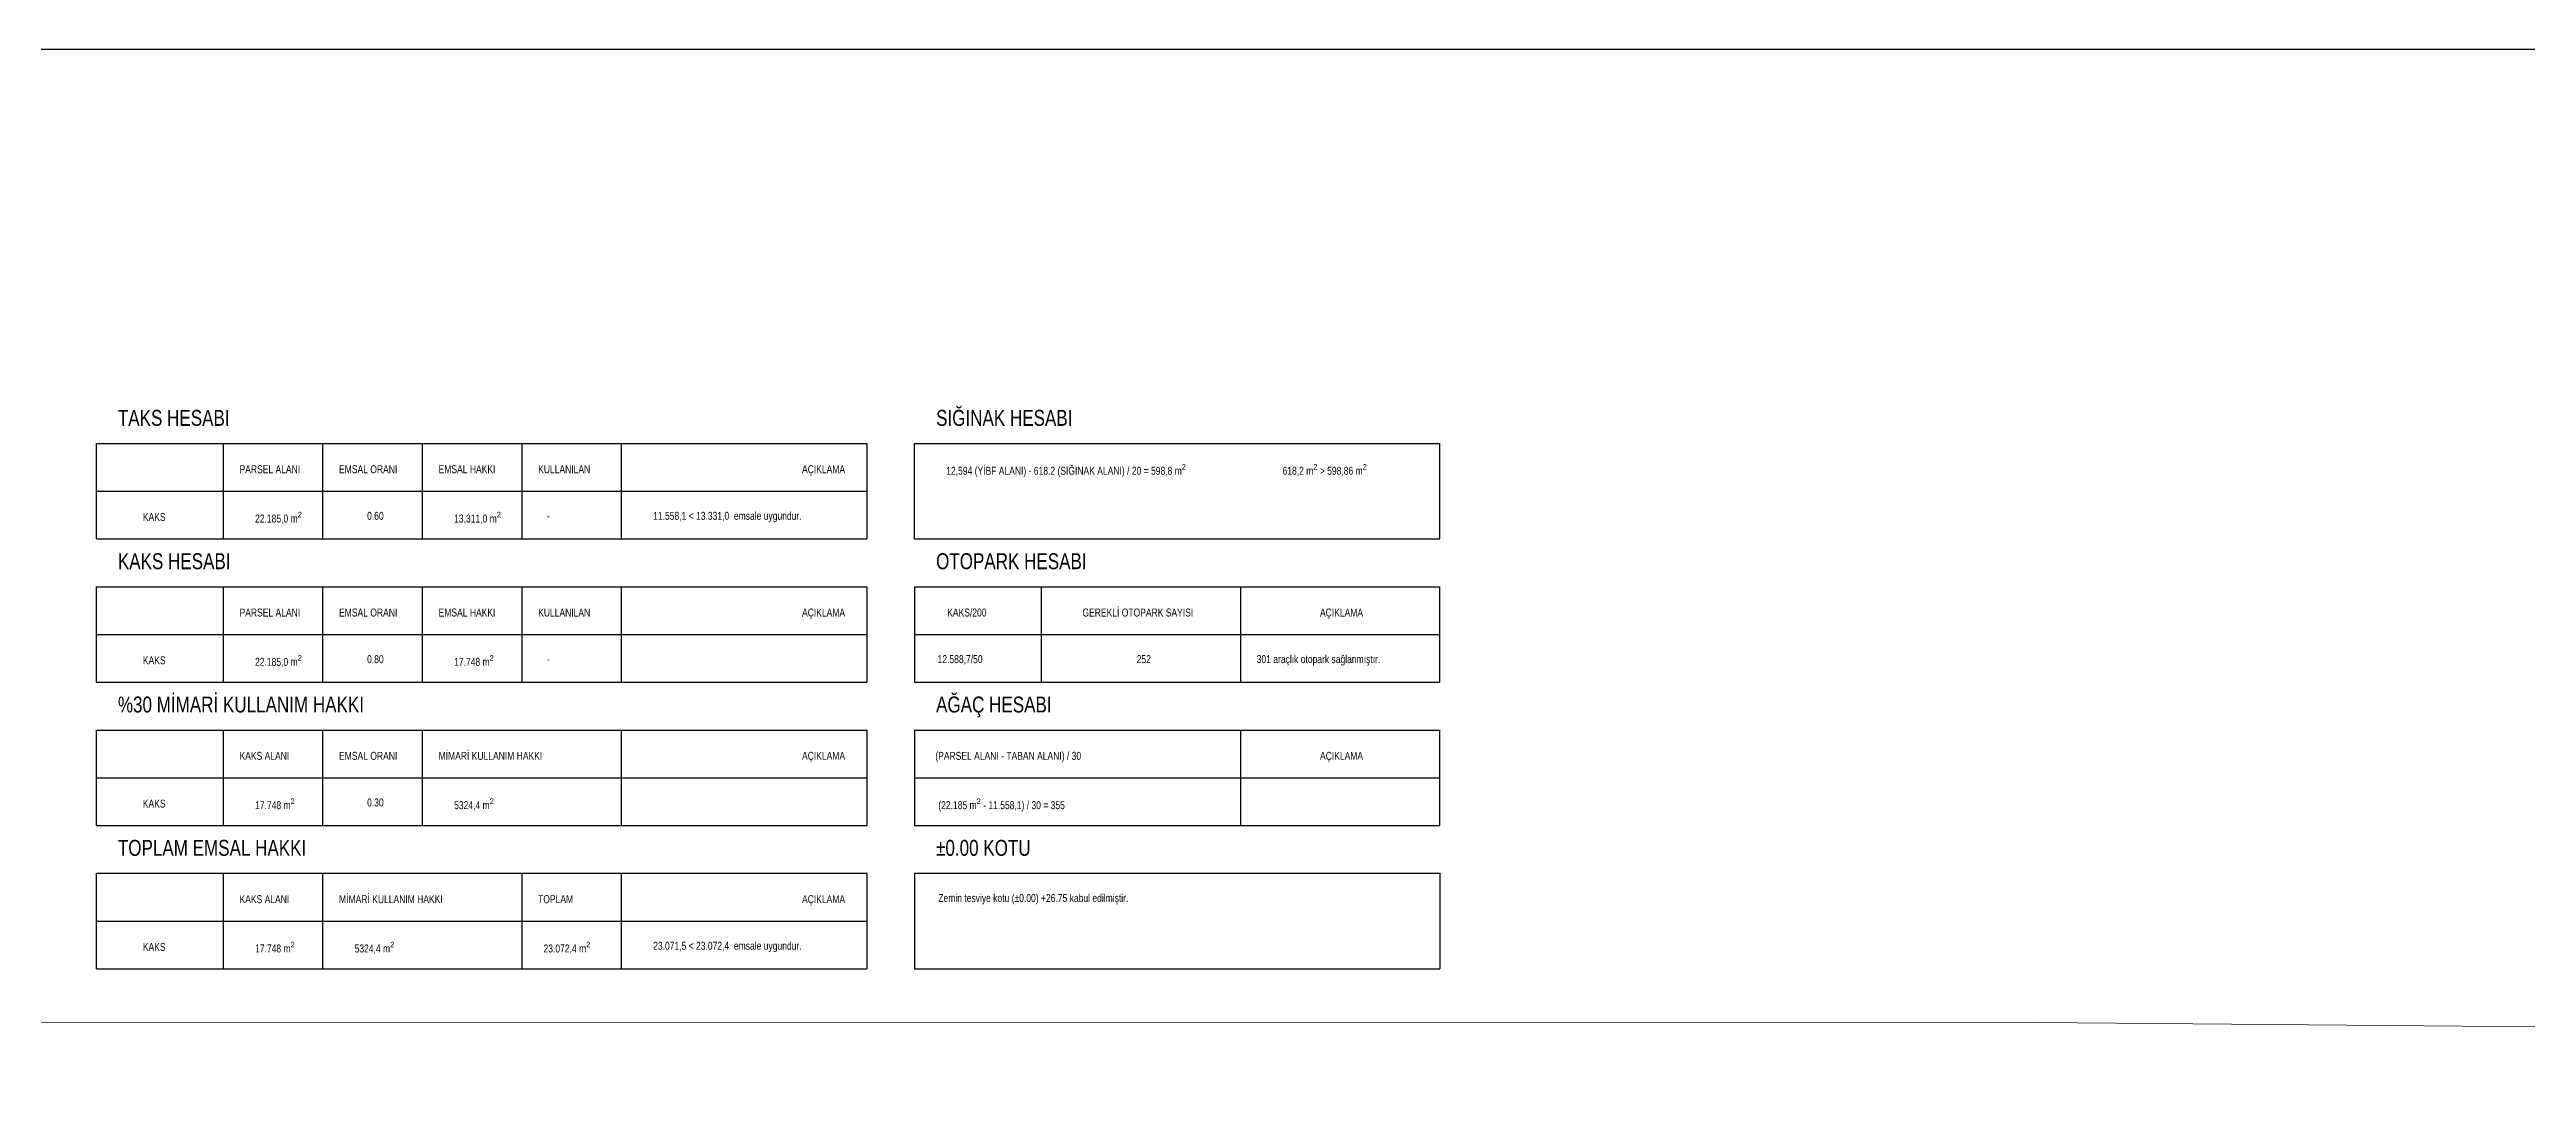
# Model space of a CAD drawing. Header units: centimetres. Extents: x 26200 to 113000, y -600 to 9300.
# Drawn here: x 35890 to 42112, y 6670 to 9300 of the extents above; entities that cross this region are included whole.
import ezdxf

# ---------------------------------------------------------------- set-up
doc = ezdxf.new("R2010")
doc.units = ezdxf.units.CM
for name, color, linetype in [('A-ANNO-TEXT', 8, 'Continuous'), ('A-ANNO-TTBL', 8, 'Continuous'), ('L-SITE-CURB', 8, 'Continuous'), ('ROTAS-PAFTA', 144, 'Continuous')]:
    doc.layers.add(name, color=color, linetype=linetype)
doc.styles.add('Fields_100', font='act_simplex.shx', dxfattribs={"width": 0.8, "height": 20})
doc.styles.add('Fields_200', font='act_simplex.shx', dxfattribs={"width": 0.8, "height": 40})

msp = doc.modelspace()

# ---------------------------------------------------------------- linework, layer by layer
at = {"layer": 'A-ANNO-TTBL'}
for p, q in [((36007.9, 8070.7), (36007.9, 8310.7)), ((38062.9, 8070.7), (38062.9, 8310.7)), ((39382.1, 8070.7), (39382.1, 8310.7)), ((36007.9, 7710.7), (36007.9, 7950.7)), ((38062.9, 7950.7), (38062.9, 7710.7)), ((36007.9, 7350.7), (36007.9, 7590.7)), ((38062.9, 7590.7), (38062.9, 7350.7)), ((36007.9, 6990.7), (36007.9, 7230.7)), ((38062.9, 7230.7), (38062.9, 6990.7)), ((39382.1, 7230.7), (39382.1, 6990.7))]:
    msp.add_line(p, q, dxfattribs=at)
for points in [[(36007.9, 8310.7), (37942.9, 8310.7)], [(36327, 8070.7), (36327, 8310.7)], [(36577, 8070.7), (36577, 8310.7)], [(36827, 8070.7), (36827, 8310.7)], [(37077, 8070.7), (37077, 8310.7)], [(37327, 8070.7), (37327, 8310.7)], [(37942.9, 8310.7), (37942.9, 8070.7)], [(38062.9, 8310.7), (39382.1, 8310.7)], [(36007.9, 8190.7), (37942.9, 8190.7)], [(36007.9, 8070.7), (37942.9, 8070.7)], [(38062.9, 8070.7), (39382.1, 8070.7)], [(36007.9, 7950.7), (37942.9, 7950.7)], [(36327, 7710.7), (36327, 7950.7)], [(36577, 7710.7), (36577, 7950.7)], [(36827, 7710.7), (36827, 7950.7)], [(37077, 7710.7), (37077, 7950.7)], [(37327, 7710.7), (37327, 7950.7)], [(37942.9, 7950.7), (37942.9, 7710.7)], [(38062.9, 7950.7), (39382.1, 7950.7)], [(38382.1, 7710.7), (38382.1, 7950.7)], [(38882.1, 7710.7), (38882.1, 7950.7)], [(39382.1, 7710.7), (39382.1, 7950.7)], [(36007.9, 7830.7), (37942.9, 7830.7)], [(38062.9, 7830.7), (39382.1, 7830.7)], [(36007.9, 7710.7), (37942.9, 7710.7)], [(38062.9, 7710.7), (39382.1, 7710.7)], [(38062.9, 7710.7), (39382.1, 7710.7)], [(36007.9, 7590.7), (37942.9, 7590.7)], [(36327, 7350.7), (36327, 7590.7)], [(36577, 7350.7), (36577, 7590.7)], [(36827, 7350.7), (36827, 7590.7)], [(37327, 7350.7), (37327, 7590.7)], [(37942.9, 7590.7), (37942.9, 7350.7)], [(38062.9, 7590.7), (39382.1, 7590.7)], [(38882.1, 7350.7), (38882.1, 7590.7)], [(39382.1, 7350.7), (39382.1, 7590.7)], [(36007.9, 7470.7), (37942.9, 7470.7)], [(38062.9, 7470.7), (39382.1, 7470.7)], [(36007.9, 7350.7), (37942.9, 7350.7)], [(38062.9, 7350.7), (39382.1, 7350.7)], [(36007.9, 7230.7), (37942.9, 7230.7)], [(36327, 6990.7), (36327, 7230.7)], [(36577, 6990.7), (36577, 7230.7)], [(37077, 6990.7), (37077, 7230.7)], [(37327, 6990.7), (37327, 7230.7)], [(37942.9, 7230.7), (37942.9, 6990.7)], [(38062.9, 7230.7), (39382.1, 7230.7)], [(36007.9, 7110.7), (37942.9, 7110.7)], [(36007.9, 6990.7), (37942.9, 6990.7)], [(38062.9, 6990.7), (39382.1, 6990.7)]]:
    msp.add_lwpolyline(points, dxfattribs=at)
at = {"layer": 'L-SITE-CURB', "lineweight": 0}
for p, q in [((28732.8, 6855.7), (40790, 6856.4)), ((40790, 6856.4), (43365.5, 6835.5))]:
    msp.add_line(p, q, dxfattribs=at)
at = {"layer": 'ROTAS-PAFTA'}
msp.add_lwpolyline([(28500, -600), (44000, -600), (44000, 9300), (28500, 9300)], close=True, dxfattribs=at)

# ---------------------------------------------------------------- texts
at = {"layer": 'A-ANNO-TEXT', "width": 0.8}
for s, height, style, p in [('SIĞINAK HESABI', 40, 'Fields_200', (38117, 8354.7)), ('TAKS HESABI', 40, 'Fields_200', (36061.9, 8354.7)), ('PARSEL ALANI', 20, 'Fields_100', (36367.5, 8235.8)), ('EMSAL ORANI', 20, 'Fields_100', (36617.5, 8235.8)), ('EMSAL HAKKI', 20, 'Fields_100', (36867.5, 8235.8)), ('KULLANILAN', 20, 'Fields_100', (37117.5, 8235.8)), ('AÇIKLAMA', 20, 'Fields_100', (37780.3, 8235.8)), ('KAKS', 20, 'Fields_100', (36124.7, 8115.8)), ('KAKS HESABI', 40, 'Fields_200', (36061.9, 7994.7)), ('OTOPARK HESABI', 40, 'Fields_200', (38117, 7994.7)), ('GEREKLİ OTOPARK SAYISI', 20, 'Fields_100', (38484.6, 7875.8)), ('PARSEL ALANI', 20, 'Fields_100', (36367.5, 7875.8)), ('EMSAL ORANI', 20, 'Fields_100', (36617.5, 7875.8)), ('EMSAL HAKKI', 20, 'Fields_100', (36867.5, 7875.8)), ('KULLANILAN', 20, 'Fields_100', (37117.5, 7875.8)), ('AÇIKLAMA', 20, 'Fields_100', (37780.3, 7875.8)), ('KAKS/200', 20, 'Fields_100', (38145, 7875.8)), ('AÇIKLAMA', 20, 'Fields_100', (39081.3, 7875.8)), ('KAKS', 20, 'Fields_100', (36124.7, 7755.8)), ('%%%30 MİMARİ KULLANIM HAKKI', 40, 'Fields_200', (36061.9, 7634.7)), ('AĞAÇ HESABI', 40, 'Fields_200', (38117, 7634.7)), ('KAKS ALANI', 20, 'Fields_100', (36367.5, 7515.8)), ('EMSAL ORANI', 20, 'Fields_100', (36617.5, 7515.8)), ('MİMARİ KULLANIM HAKKI', 20, 'Fields_100', (36867.5, 7515.8)), ('AÇIKLAMA', 20, 'Fields_100', (37780.3, 7515.8)), ('(PARSEL ALANI - TABAN ALANI) / 30', 20, 'Fields_100', (38115.1, 7515.8)), ('AÇIKLAMA', 20, 'Fields_100', (39081.3, 7515.8)), ('KAKS', 20, 'Fields_100', (36124.7, 7395.8)), ('TOPLAM EMSAL HAKKI', 40, 'Fields_200', (36061.9, 7274.7)), ('%%P0.00 KOTU ', 40, 'Fields_200', (38117, 7274.7)), ('KAKS ALANI', 20, 'Fields_100', (36367.5, 7155.8)), ('MİMARİ KULLANIM HAKKI', 20, 'Fields_100', (36617.5, 7155.8)), ('TOPLAM', 20, 'Fields_100', (37117.5, 7155.8)), ('AÇIKLAMA', 20, 'Fields_100', (37780.3, 7155.8)), ('KAKS', 20, 'Fields_100', (36124.7, 7035.8))]:
    msp.add_text(s, height=height, dxfattribs=dict(at, style=style)).set_placement(p)
at = {"layer": 'A-ANNO-TEXT', "char_height": 20, "attachment_point": 1, "style": 'Fields_100'}
for s, width, insert in [('\\A1;12,594 (YİBF ALANI) - 618.2 (SIĞINAK ALANI) / 20 = 598,8 m{\\H0.7x;\\S2^ ;}', 1122.18, (38142.5, 8258.7)), ('\\A1;618,2 m{\\H0.7x;\\S2^ ;} > 598,86 m{\\H0.7x;\\S2^ ;}', 347.907, (38987.2, 8258.7)), ('\\A1;22.185,0 m{\\H0.7x;\\S2^ ;}', 246.364, (36406.5, 8138.7)), ('\\A1;0.60', 246.364, (36687.9, 8138.7)), ('\\A1;13.311,0 m{\\H0.7x;\\S2^ ;}', 246.364, (36906.5, 8138.7)), ('\\A1;-', 246.364, (37139.4, 8138.7)), ('\\A1;11.558,1 < 13.331,0  emsale uygundur.', 987.922, (37406.4, 8138.7)), ('\\A1;22.185,0 m{\\H0.7x;\\S2^ ;}', 246.364, (36406.5, 7778.7)), ('\\A1;0.80', 246.364, (36687.9, 7778.7)), ('\\A1;17.748 m{\\H0.7x;\\S2^ ;}', 246.364, (36906.5, 7778.7)), ('\\A1;12.588,7/50', 246.364, (38120.8, 7778.7)), ('\\A1;252', 246.364, (38620.8, 7778.7)), ('\\A1;301 araçlık otopark sağlanmıştır.', 426.638, (38922.3, 7778.7)), ('\\A1;-', 246.364, (37139.4, 7778.7)), ('\\A1;17.748 m{\\H0.7x;\\S2^ ;}', 246.364, (36406.5, 7418.7)), ('\\A1;0.30', 246.364, (36687.9, 7418.7)), ('\\A1;5324,4 m{\\H0.7x;\\S2^ ;}', 246.364, (36906.5, 7418.7)), ('\\A1;\\pt260;(22.185 m{\\H0.7x;\\S2^ ;} - 11.558,1) / 30 = 355 ', 1012.629, (38122.6, 7418.7)), ('\\A1;Zemin tesviye kotu (%%P0.00) +26.75 kabul edilmiştir.', 1436.361, (38122.6, 7178.7)), ('\\A1;17.748 m{\\H0.7x;\\S2^ ;}', 246.364, (36406.5, 7058.7)), ('\\A1;5324,4 m{\\H0.7x;\\S2^ ;}', 246.364, (36656.5, 7058.7)), ('\\A1;23.072,4 m{\\H0.7x;\\S2^ ;}', 246.364, (37131, 7058.7)), ('\\A1;23.071,5 < 23.072,4  emsale uygundur.', 987.922, (37406.4, 7058.7))]:
    msp.add_mtext_dynamic_manual_height_columns(s, width=width, gutter_width=879.8, heights=[0], dxfattribs=dict(at, insert=insert))

doc.saveas('drawing.dxf')
